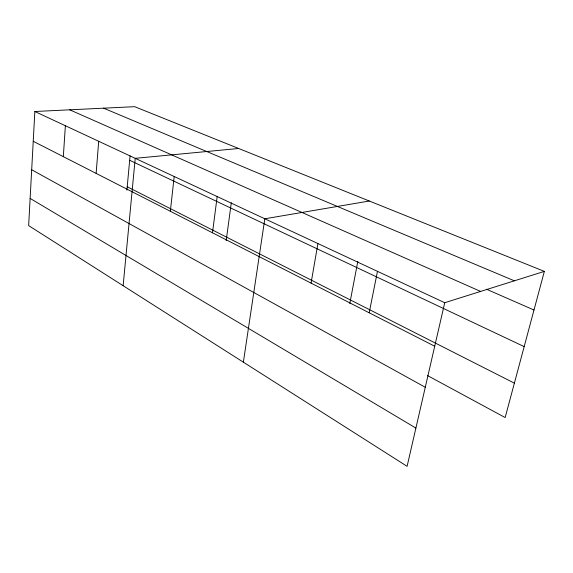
<?xml version="1.0" encoding="UTF-8"?>
<svg xmlns="http://www.w3.org/2000/svg" width="573" height="573" viewBox="0 0 573 573"><rect width="100%" height="100%" fill="white"/><g stroke="black" fill="none" stroke-linecap="round" stroke-linejoin="round"><path stroke-width="0.86" d="M544.35 271.387L134.648 106.678L34.853 111.499L28.65 225.612L407.095 466.322L444.727 302.716L544.35 271.387L505.157 417.552L427.444 375.53M63.324 156.644L65.379 125.738M96.135 173.397L98.699 141.287M126.898 190.222L130.078 155.92M123.138 285.712L135.228 158.327L238.64 148.486M170.339 211.272L174.199 176.505M212.497 232.796L217.174 196.553M226.177 240.653L231.313 202.677M243.367 362.179L264.812 218.779L369.306 201.016M311.075 283.119L317.908 243.554M349.795 303.511L357.817 261.36M369.198 312.794L377.464 271.337M103.598 108.175L514.361 280.813M486.477 289.222L533.993 310.022M69.727 109.815L480.625 291.428M34.853 111.499L444.727 302.716M129.677 160.29L524.18 346.615M127.22 186.748L514.382 383.158M33.234 141.287L434.714 346.235M31.687 169.744L425.281 387.269M30.133 198.408L415.898 428.074"/></g></svg>
